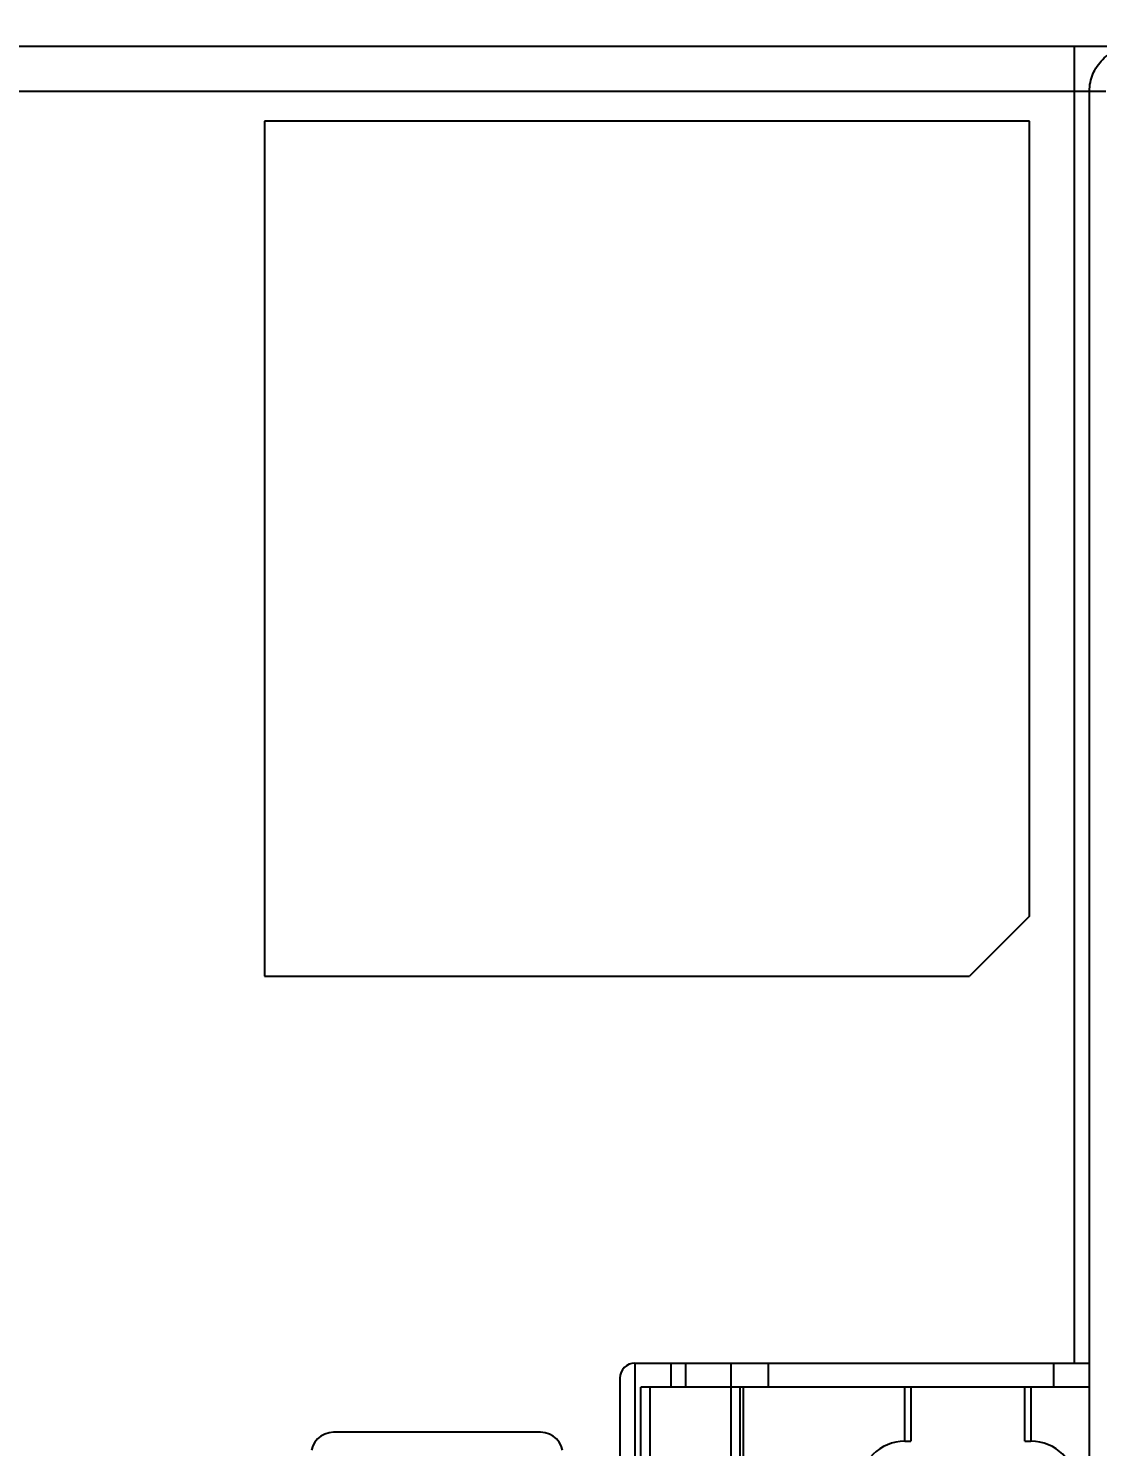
# Model space of a CAD drawing. Header units: millimetres. Extents: x 285 to 860, y 229 to 920.
# Drawn here: x 356.27 to 391.91, y 536.95 to 584.23 of the extents above; entities that cross this region are included whole.
import ezdxf

# ---------------------------------------------------------------- set-up
doc = ezdxf.new("R2010")
doc.units = ezdxf.units.MM
doc.header["$LTSCALE"] = 6
doc.layers.get('0').update_dxf_attribs({"linetype": 'CONTINUOUS'})
doc.layers.get('DEFPOINTS').update_dxf_attribs({"linetype": 'CONTINUOUS'})
doc.styles.add('Arial', font='arial.ttf')
doc.dimstyles.get("Standard").update_dxf_attribs({"dimtxt": 5, "dimasz": 5, "dimexe": 1.5, "dimexo": 1, "dimgap": 0.35, "dimtad": 1, "dimdec": 1, "dimzin": 1, "dimdsep": 46, "dimtxsty": 'Arial', "dimcen": 0, "dimclrd": 2, "dimclre": 2, "dimclrt": 2, "dimadec": 0, "dimazin": 0, "dimtp": 0.1, "dimtm": 0.1, "dimtfac": 0.71, "dimtdec": 1, "dimtmove": 0, "dimatfit": 3, "dimfxl": 1, "dimlwd": -1, "dimlwe": -1, "dimarcsym": 0})

# ---------------------------------------------------------------- blocks, each defined once
blk = doc.blocks.new('*D4')
at = {"color": 2}
for p, q in [((332.182, 583.134), (332.182, 598.639)), ((427.182, 583.134), (427.182, 598.639)), ((339.182, 597.139), (420.182, 597.139))]:
    blk.add_line(p, q, dxfattribs=at)
for points in [[(339.182, 598.306), (339.182, 595.972), (332.182, 597.139)], [(420.182, 595.972), (420.182, 598.306), (427.182, 597.139)]]:
    blk.add_solid(points, dxfattribs=at)
at = {"layer": 'DEFPOINTS', "color": 0}
for p in [(427.182, 597.139), (332.182, 582.134), (427.182, 582.134)]:
    blk.add_point(p, dxfattribs=at)
at = {"color": 2, "insert": (379.511, 608.328), "char_height": 9, "attachment_point": 2, "style": 'Arial'}
blk.add_mtext('95.0', dxfattribs=at)
blk = doc.blocks.new('*D5')
at = {"color": 2}
for p, q in [((332.682, 583.634), (306.64, 583.634)), ((308.14, 576.634), (308.14, 410.585)), ((386.379, 403.585), (306.64, 403.585))]:
    blk.add_line(p, q, dxfattribs=at)
for points in [[(309.306, 576.634), (306.973, 576.634), (308.14, 583.634)], [(306.973, 410.585), (309.306, 410.585), (308.14, 403.585)]]:
    blk.add_solid(points, dxfattribs=at)
at = {"layer": 'DEFPOINTS', "color": 0}
for p in [(333.682, 583.634), (308.14, 403.585), (387.379, 403.585)]:
    blk.add_point(p, dxfattribs=at)
at = {"color": 2, "insert": (296.951, 501.787), "char_height": 9, "attachment_point": 2, "rotation": 90, "style": 'Arial'}
blk.add_mtext('180.0', dxfattribs=at)

msp = doc.modelspace()

# ---------------------------------------------------------------- linework, layer by layer
for p, q in [((333.682, 583.634), (393.654, 583.634)), ((391.137, 539.734), (391.137, 583.634)), ((332.182, 582.134), (392.176, 582.134)), ((391.636, 539.734), (391.636, 582.134)), ((364.137, 581.134), (364.137, 552.634)), ((389.637, 581.134), (364.137, 581.134)), ((389.637, 554.634), (389.637, 581.134)), ((389.637, 554.634), (387.637, 552.634)), ((364.137, 552.634), (387.637, 552.634)), ((376.482, 539.734), (376.482, 447.434)), ((376.482, 539.734), (391.637, 539.734)), ((377.695, 538.934), (377.695, 539.734)), ((378.182, 538.934), (378.182, 539.734)), ((379.682, 539.734), (379.682, 538.934)), ((380.932, 538.934), (380.932, 539.734)), ((390.432, 539.734), (390.432, 538.934)), ((391.637, 447.434), (391.637, 539.734)), ((375.982, 539.234), (375.982, 447.934)), ((376.682, 448.234), (376.682, 538.934)), ((391.637, 538.934), (376.682, 538.934)), ((376.982, 538.934), (376.982, 448.234)), ((379.695, 448.234), (379.695, 538.934)), ((379.976, 538.934), (379.976, 448.234)), ((380.087, 538.934), (380.087, 536.023)), ((385.482, 537.134), (385.482, 538.934)), ((385.682, 538.934), (385.682, 537.134)), ((389.482, 537.134), (389.482, 538.934)), ((389.682, 538.934), (389.682, 537.134)), ((365.818, 537.099), (365.749, 536.972)), ((365.91, 537.21), (365.818, 537.099)), ((366.021, 537.302), (365.91, 537.21)), ((366.148, 537.371), (366.021, 537.302)), ((366.289, 537.414), (366.148, 537.371)), ((366.44, 537.43), (366.289, 537.414)), ((373.34, 537.43), (366.44, 537.43)), ((373.491, 537.414), (373.34, 537.43)), ((373.632, 537.371), (373.491, 537.414)), ((373.759, 537.302), (373.632, 537.371)), ((373.87, 537.21), (373.759, 537.302)), ((373.962, 537.099), (373.87, 537.21)), ((374.031, 536.972), (373.962, 537.099)), ((385.482, 537.134), (385.682, 537.134)), ((389.482, 537.134), (389.682, 537.134)), ((365.749, 536.972), (365.705, 536.831)), ((374.075, 536.831), (374.031, 536.972))]:
    msp.add_line(p, q)
for centre, radius, start, end in [((376.482, 539.234), 0.5, 90, 180), ((385.482, 535.634), 1.5, 90, 180), ((389.682, 535.634), 1.5, 0, 90)]:
    msp.add_arc(centre, radius, start, end)
msp.add_open_spline([(391.636, 582.134), (391.636, 582.329), (391.714, 582.723), (392.047, 583.222), (392.545, 583.556), (392.939, 583.634), (393.134, 583.634)], degree=3, knots=[0, 0, 0, 0, 0.250177, 0.500224, 0.75014, 1, 1, 1, 1])

# ---------------------------------------------------------------- dimensions: what is measured, and where the dimension line sits
dim = msp.add_linear_dim(base=(427.182, 597.139), p1=(332.182, 582.134), p2=(427.182, 582.134), dimstyle='STANDARD', override={"dimtxt": 9, "dimasz": 7, "dimgap": 2})
dim.commit()
dim.dimension.update_dxf_attribs({"geometry": '*D4', "text_midpoint": (379.511, 597.139), "dimtype": 160})
dim = msp.add_linear_dim(base=(308.14, 403.585), p1=(333.682, 583.634), p2=(387.379, 403.585), angle=270, dimstyle='STANDARD', override={"dimtxt": 9, "dimasz": 7, "dimgap": 2})
dim.commit()
dim.dimension.update_dxf_attribs({"geometry": '*D5', "text_midpoint": (308.14, 501.787), "dimtype": 160})

doc.saveas('drawing.dxf')
